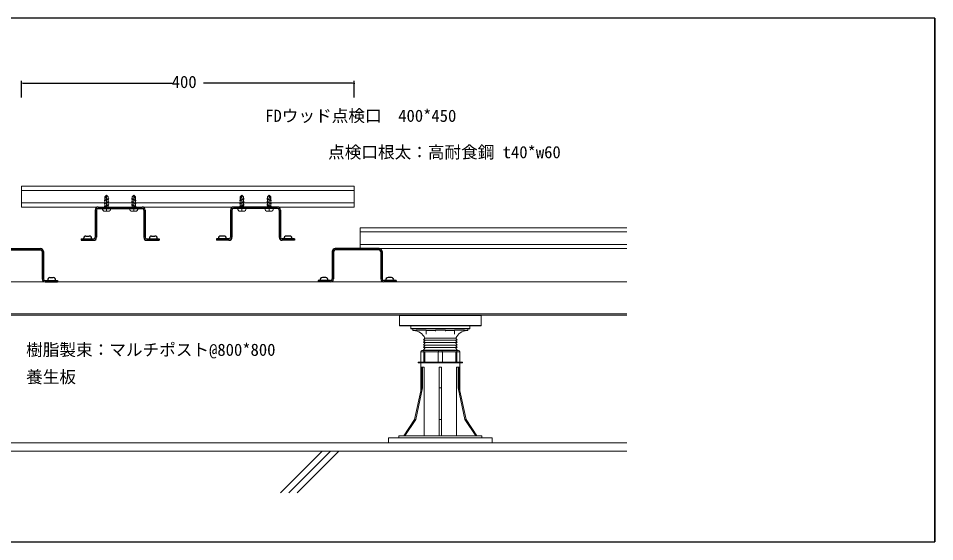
# Model space of a CAD drawing. Units: millimetres, scale not verified. Extents: x -900 to 900, y -315 to 315.
# Drawn here: x -202 to 900, y -315 to 315 of the extents above; entities that cross this region are included whole.
import ezdxf
from ezdxf.enums import TextEntityAlignment as Align

# ---------------------------------------------------------------- set-up
doc = ezdxf.new("R2010")
doc.units = ezdxf.units.MM
doc.header["$LTSCALE"] = 0.5
for name, color, linetype, lineweight in [('0-0_0', 7, 'Continuous', 20), ('0-E_DECKM', 7, 'Continuous', 18), ('0-F_HATCH', 7, 'Continuous', 18), ('1-0_KUTAI', 7, 'Continuous', 18), ('1-1_BOUSUI', 7, 'Continuous', 18), ('1-2_deck', 7, 'Continuous', 18), ('1-3_本体', 7, 'Continuous', 18), ('1-4_00neda', 7, 'Continuous', 18), ('3-5_110ビス', 7, 'Continuous', 18), ('3-6__1-0_', 4, 'Continuous', 30), ('3-7_096', 4, 'Continuous', 30), ('3-8_MOJI', 4, 'Continuous', 30)]:
    doc.layers.add(name, color=color, linetype=linetype, lineweight=lineweight)
doc.styles.add('ＭＳ ゴシック', font='')
doc.styles.get('ＭＳ ゴシック').set_extended_font_data('MS Gothic')

msp = doc.modelspace()

# ---------------------------------------------------------------- linework, layer by layer
at = {"layer": '0-0_0'}
for p, q in [((-198.375, 236.4682), (-197.375, 236.4682)), ((-196.875, 236.4682), (-195.875, 236.4682)), ((201.125, 236.4682), (200.125, 236.4682)), ((202.625, 236.4682), (201.625, 236.4682))]:
    msp.add_line(p, q, dxfattribs=at)
for centre, start, end in [((-197.875, 236.4682), 0, 180), ((202.125, 236.4682), 180, 0)]:
    msp.add_arc(centre, 0.5, start, end, dxfattribs=at)
at = {"layer": '0-E_DECKM'}
for p, q in [((202.125, 107.7352), (-197.875, 107.7352)), ((202.125, 92.7352), (-197.875, 92.7352)), ((529.9366, 57.7352), (209.2499, 57.7352)), ((529.9366, 42.7352), (209.2499, 42.7352))]:
    msp.add_line(p, q, dxfattribs=at)
at = {"layer": '0-F_HATCH'}
for p, q in [((113.6884, -255.765), (163.6884, -205.765)), ((123.6884, -255.765), (173.6884, -205.765)), ((133.6884, -255.765), (183.6884, -205.765))]:
    msp.add_line(p, q, dxfattribs=at)
at = {"layer": '1-0_KUTAI'}
msp.add_line((529.9366, -205.765), (-529.9366, -205.765), dxfattribs=at)
at = {"layer": '1-1_BOUSUI'}
msp.add_line((529.9366, -195.765), (-529.9366, -195.765), dxfattribs=at)
msp.add_lwpolyline([(243.1874, -195.765), (368.1874, -195.765), (368.1874, -189.765), (243.1874, -189.765)], close=True, dxfattribs=at)
at = {"layer": '1-2_deck'}
msp.add_lwpolyline([(-197.875, 87.7352), (202.125, 87.7352), (202.125, 112.7352), (-197.875, 112.7352)], close=True, dxfattribs=at)
msp.add_lwpolyline([(529.9366, 37.7352), (209.2499, 37.7352), (209.2499, 62.7352), (529.9366, 62.7352)], dxfattribs=at)
at = {"layer": '1-3_本体'}
for p, q in [((354.6874, -42.765), (256.6874, -42.765)), ((256.6874, -42.765), (256.6874, -54.765)), ((257.1874, -42.265), (354.1874, -42.265)), ((354.6874, -54.765), (354.6874, -42.765)), ((256.6874, -54.765), (354.6874, -54.765)), ((354.1874, -55.265), (257.1874, -55.265)), ((270.1874, -55.265), (270.1874, -58.265)), ((270.1874, -58.265), (341.1874, -58.265)), ((270.6874, -58.765), (340.6874, -58.765)), ((272.6874, -58.765), (272.6874, -60.765)), ((276.6078, -60.765), (272.6874, -60.765)), ((288.6078, -60.265), (276.6078, -60.265)), ((276.6078, -60.765), (276.6078, -60.265)), ((288.6078, -60.765), (288.6078, -60.265)), ((288.6078, -60.7548), (288.6078, -65.3277)), ((288.6078, -60.765), (299.6874, -60.765)), ((299.6874, -60.7549), (299.6874, -61.6588)), ((311.6874, -60.765), (311.6874, -60.265)), ((311.6874, -61.6588), (311.6874, -60.7549)), ((311.6874, -60.765), (322.767, -60.765)), ((334.767, -60.265), (322.767, -60.265)), ((322.767, -60.765), (322.767, -60.265)), ((322.767, -65.3277), (322.767, -60.7548)), ((334.767, -60.765), (334.767, -60.265)), ((334.767, -60.765), (338.6874, -60.765)), ((338.6874, -60.765), (338.6874, -58.765)), ((341.1874, -58.265), (341.1874, -55.265)), ((287.033, -69.8557), (285.5874, -72.265)), ((287.3874, -72.265), (285.5874, -75.265)), ((285.5874, -72.265), (325.7874, -72.265)), ((287.3874, -75.265), (285.5874, -78.265)), ((285.5874, -75.265), (325.7874, -75.265)), ((287.033, -69.8557), (324.3418, -69.8557)), ((325.7874, -75.265), (323.9874, -72.265)), ((325.7874, -78.265), (323.9874, -75.265)), ((325.7874, -72.265), (324.3418, -69.8557)), ((285.9362, -86.265), (282.1862, -86.265)), ((282.1862, -86.265), (282.1862, -98.765)), ((284.1864, -84.765), (283.6864, -84.765)), ((286.3712, -84.765), (283.9374, -84.765)), ((284.1864, -84.765), (286.3714, -84.765)), ((287.3874, -78.265), (285.5874, -81.265)), ((285.5874, -78.265), (325.7874, -78.265)), ((287.3874, -81.265), (285.5874, -84.265)), ((285.5874, -81.265), (325.7874, -81.265)), ((285.5874, -84.265), (325.7874, -84.265)), ((285.9362, -86.265), (285.9362, -98.765)), ((286.919, -86.265), (285.9362, -86.265)), ((303.1873, -86.265), (286.919, -86.265)), ((286.919, -86.265), (286.919, -98.765)), ((287.3874, -84.265), (287.0874, -84.765)), ((287.3712, -84.765), (304.6873, -84.765)), ((308.1872, -86.265), (303.1872, -86.265)), ((303.1872, -86.265), (303.1872, -98.765)), ((304.6872, -84.765), (306.6872, -84.765)), ((306.6872, -84.765), (324.0035, -84.765)), ((308.1872, -86.265), (308.1872, -98.765)), ((324.4557, -86.265), (308.1872, -86.265)), ((325.7874, -81.265), (323.9874, -78.265)), ((325.7874, -84.265), (323.9874, -81.265)), ((324.2874, -84.765), (323.9874, -84.265)), ((324.0035, -84.765), (326.1884, -84.765)), ((324.4557, -86.265), (324.4557, -98.765)), ((325.0035, -84.765), (327.4374, -84.765)), ((325.0036, -84.765), (327.1886, -84.765)), ((325.4384, -86.265), (325.4384, -98.765)), ((326.1884, -84.765), (327.6884, -84.765)), ((327.6886, -84.765), (327.1886, -84.765)), ((329.1884, -98.765), (329.1884, -86.265)), ((329.1886, -98.765), (329.1886, -86.265)), ((278.9374, -98.765), (282.5211, -98.765)), ((278.9374, -98.765), (278.9374, -99.765)), ((305.6872, -98.765), (282.5211, -98.765)), ((328.8535, -98.765), (305.6872, -98.765)), ((332.4374, -98.765), (328.8535, -98.765)), ((332.4374, -99.765), (332.4374, -98.765)), ((278.9374, -99.765), (332.4374, -99.765)), ((282.1874, -99.765), (282.1874, -133.0153)), ((282.892, -104.765), (282.892, -129.765)), ((284.392, -104.765), (282.892, -104.765)), ((284.392, -104.765), (286.1273, -104.765)), ((284.392, -129.765), (284.392, -104.765)), ((286.1273, -104.765), (286.1273, -187.265)), ((304.1874, -104.765), (304.1874, -129.765)), ((307.1874, -104.765), (304.1874, -104.765)), ((307.1874, -129.765), (307.1874, -104.765)), ((325.2475, -104.765), (325.2475, -187.265)), ((325.2475, -104.765), (326.9828, -104.765)), ((328.4828, -104.765), (326.9828, -104.765)), ((326.9828, -104.765), (326.9828, -129.765)), ((328.4828, -129.765), (328.4828, -104.765)), ((329.1874, -133.0153), (329.1874, -99.765)), ((282.892, -129.765), (274.6544, -167.765)), ((276.1544, -167.765), (284.392, -129.765)), ((284.392, -129.765), (282.892, -129.765)), ((304.1874, -129.765), (304.1874, -167.765)), ((307.1874, -129.765), (304.1874, -129.765)), ((307.1874, -167.765), (307.1874, -129.765)), ((326.9828, -129.765), (335.2205, -167.765)), ((328.4828, -129.765), (326.9828, -129.765)), ((336.7205, -167.765), (328.4828, -129.765)), ((274.6544, -167.765), (261.6748, -187.265)), ((304.1874, -167.765), (304.1874, -187.265)), ((307.1874, -167.765), (304.1874, -167.765)), ((307.1874, -187.265), (307.1874, -167.765)), ((335.2205, -167.765), (348.2, -187.265)), ((336.7205, -167.765), (335.2205, -167.765)), ((349.7, -187.265), (336.7205, -167.765)), ((255.6874, -187.265), (255.6874, -189.765)), ((255.6874, -187.265), (355.6874, -187.265)), ((355.6874, -189.765), (355.6874, -187.265)), ((255.6874, -189.765), (355.6874, -189.765))]:
    msp.add_line(p, q, dxfattribs=at)
for points in [[(299.6874, -60.765), (299.6874, -60.265), (311.6874, -60.265)], [(283.6862, -84.765), (285.1862, -84.765), (287.3712, -84.765)], [(329.1884, -86.265), (325.4384, -86.265), (324.4557, -86.265)], [(263.1748, -187.265), (276.1544, -167.765), (274.6544, -167.765)]]:
    msp.add_lwpolyline(points, dxfattribs=at)
for centre, radius, start, end in [((257.1874, -42.765), 0.5, 90, 180), ((354.1874, -42.765), 0.5, 0, 90), ((257.1874, -54.765), 0.5, 180, 270), ((354.1874, -54.765), 0.5, 270, 0), ((270.6874, -58.265), 0.5, 180, 270), ((273.2417, -75.7548), 15, 23.15819, 87.88245), ((338.1332, -75.7548), 15, 92.11755, 156.84181), ((340.6874, -58.265), 0.5, 270, 0), ((283.6862, -86.265), 1.5, 90, 180), ((283.6864, -86.265), 1.5, 90, 95.90178), ((304.6872, -86.265), 1.5, 90, 180), ((306.6872, -86.265), 1.5, 0, 90), ((327.6884, -86.265), 1.5, 0, 90), ((327.6886, -86.265), 1.5, 0, 90)]:
    msp.add_arc(centre, radius, start, end, dxfattribs=at)
for centre, ratio, start_param, end_param in [((285.1862, -86.265), 0.5, 4.71238898, 6.283185307), ((326.1884, -86.265), 0.500025, 0, 1.570796327)]:
    msp.add_ellipse(centre, major_axis=(0, 1.5), ratio=ratio, start_param=start_param, end_param=end_param, dxfattribs=at)
at = {"layer": '1-4_00neda'}
for p, q in [((-529.9366, -2.2648), (529.9366, -2.2648)), ((-529.9366, -40.6648), (529.9366, -40.6648)), ((-529.9366, -42.2648), (529.9366, -42.2648))]:
    msp.add_line(p, q, dxfattribs=at)
at = {"layer": '3-5_110ビス'}
for p, q in [((-97.6501, 100.135), (-95.6501, 102.135)), ((-97.6501, 96.011), (-97.6501, 100.135)), ((-93.6501, 100.135), (-95.6501, 102.135)), ((-95.6501, 82.6064), (-95.6501, 102.135)), ((-93.6501, 97.9415), (-93.6501, 100.135)), ((-64.85, 100.135), (-62.85, 102.135)), ((-64.85, 97.9415), (-64.85, 100.135)), ((-60.85, 100.135), (-62.85, 102.135)), ((-62.85, 82.6064), (-62.85, 102.135)), ((-60.85, 96.011), (-60.85, 100.135)), ((65.0999, 100.135), (67.0999, 102.135)), ((65.0999, 96.011), (65.0999, 100.135)), ((69.0999, 100.135), (67.0999, 102.135)), ((67.0999, 82.6064), (67.0999, 102.135)), ((69.0999, 97.9415), (69.0999, 100.135)), ((97.9, 100.135), (99.9, 102.135)), ((97.9, 97.9415), (97.9, 100.135)), ((101.9, 100.135), (99.9, 102.135)), ((99.9, 82.6064), (99.9, 102.135)), ((101.9, 96.011), (101.9, 100.135)), ((-98.5592, 95.5722), (-92.741, 97.3904)), ((-98.5592, 91.9358), (-92.741, 93.754)), ((-93.6501, 90.6688), (-98.5592, 88.2995)), ((-98.5592, 88.2995), (-92.741, 90.1176)), ((-98.5592, 88.2995), (-97.6501, 87.7483)), ((-97.6501, 95.0211), (-97.6501, 92.3942)), ((-97.6501, 91.3847), (-97.6501, 88.7578)), ((-97.6501, 87.7483), (-92.741, 90.1176)), ((-93.6501, 96.9292), (-93.6501, 94.3051)), ((-93.6501, 93.2928), (-93.6501, 90.6688)), ((-92.741, 90.1176), (-93.6501, 90.6688)), ((-93.6501, 89.6564), (-93.6501, 87.0324)), ((-59.9409, 95.5722), (-65.7591, 97.3904)), ((-59.9409, 91.9358), (-65.7591, 93.754)), ((-65.7591, 90.1176), (-64.85, 90.6688)), ((-59.9409, 88.2995), (-65.7591, 90.1176)), ((-60.85, 87.7483), (-65.7591, 90.1176)), ((-64.85, 96.9292), (-64.85, 94.3051)), ((-64.85, 93.2928), (-64.85, 90.6688)), ((-64.85, 90.6688), (-59.9409, 88.2995)), ((-64.85, 89.6564), (-64.85, 87.0324)), ((-60.85, 95.0211), (-60.85, 92.3942)), ((-60.85, 91.3847), (-60.85, 88.7578)), ((-59.9409, 88.2995), (-60.85, 87.7483)), ((64.1908, 95.5722), (70.009, 97.3904)), ((64.1908, 91.9358), (70.009, 93.754)), ((69.0999, 90.6688), (64.1908, 88.2995)), ((64.1908, 88.2995), (70.009, 90.1176)), ((64.1908, 88.2995), (65.0999, 87.7483)), ((65.0999, 95.0211), (65.0999, 92.3942)), ((65.0999, 91.3847), (65.0999, 88.7578)), ((65.0999, 87.7483), (70.009, 90.1176)), ((69.0999, 96.9292), (69.0999, 94.3051)), ((69.0999, 93.2928), (69.0999, 90.6688)), ((70.009, 90.1176), (69.0999, 90.6688)), ((69.0999, 89.6564), (69.0999, 87.0324)), ((102.8091, 95.5722), (96.9909, 97.3904)), ((102.8091, 91.9358), (96.9909, 93.754)), ((96.9909, 90.1176), (97.9, 90.6688)), ((102.8091, 88.2995), (96.9909, 90.1176)), ((101.9, 87.7483), (96.9909, 90.1176)), ((97.9, 96.9292), (97.9, 94.3051)), ((97.9, 93.2928), (97.9, 90.6688)), ((97.9, 90.6688), (102.8091, 88.2995)), ((97.9, 89.6564), (97.9, 87.0324)), ((101.9, 95.0211), (101.9, 92.3942)), ((101.9, 91.3847), (101.9, 88.7578)), ((102.8091, 88.2995), (101.9, 87.7483)), ((-97.6858, 82.6064), (-93.6144, 82.6064)), ((-97.6501, 87.7483), (-97.6501, 86.135)), ((-93.849, 86.135), (-92.741, 86.4813)), ((-64.6511, 86.135), (-65.7591, 86.4813)), ((-60.8143, 82.6064), (-64.8857, 82.6064)), ((-60.85, 87.7483), (-60.85, 86.135)), ((65.0642, 82.6064), (69.1356, 82.6064)), ((65.0999, 87.7483), (65.0999, 86.135)), ((68.901, 86.135), (70.009, 86.4813)), ((98.0989, 86.135), (96.9909, 86.4813)), ((101.9357, 82.6064), (97.8643, 82.6064)), ((101.9, 87.7483), (101.9, 86.135))]:
    msp.add_line(p, q, dxfattribs=at)
for points in [[(-98.5592, 95.5722), (-97.6501, 95.0211), (-92.741, 97.3904), (-93.6501, 97.9415)], [(-98.5592, 91.9358), (-97.6501, 91.3847), (-92.741, 93.754), (-93.6501, 94.3051)], [(-59.9409, 95.5722), (-60.85, 95.0211), (-65.7591, 97.3904), (-64.85, 97.9415)], [(-59.9409, 91.9358), (-60.85, 91.3847), (-65.7591, 93.754), (-64.85, 94.3051)], [(64.1908, 95.5722), (65.0999, 95.0211), (70.009, 97.3904), (69.0999, 97.9415)], [(64.1908, 91.9358), (65.0999, 91.3847), (70.009, 93.754), (69.0999, 94.3051)], [(102.8091, 95.5722), (101.9, 95.0211), (96.9909, 97.3904), (97.9, 97.9415)], [(102.8091, 91.9358), (101.9, 91.3847), (96.9909, 93.754), (97.9, 94.3051)]]:
    msp.add_lwpolyline(points, close=True, dxfattribs=at)
for points in [[(-93.4584, 86.135), (-92.741, 86.4813), (-93.6501, 87.0324), (-95.5094, 86.135)], [(-65.0417, 86.135), (-65.7591, 86.4813), (-64.85, 87.0324), (-62.9907, 86.135)], [(69.2916, 86.135), (70.009, 86.4813), (69.0999, 87.0324), (67.2406, 86.135)], [(97.7083, 86.135), (96.9909, 86.4813), (97.9, 87.0324), (99.7593, 86.135)]]:
    msp.add_lwpolyline(points, dxfattribs=at)
for centre, radius, start, end in [((-82.9777, 94.6033), 14.7417, 149.27524, 174.44392), ((-75.5224, 94.6033), 14.7417, 5.55608, 30.72476), ((79.7723, 94.6033), 14.7417, 149.27524, 174.44392), ((87.2276, 94.6033), 14.7417, 5.55608, 30.72476), ((-97.6858, 85.3207), 2.7143, 162.5424, 270), ((-93.6144, 85.3207), 2.7143, 270, 17.4576), ((-64.8857, 85.3207), 2.7143, 162.5424, 270), ((-60.8143, 85.3207), 2.7143, 270, 17.4576), ((65.0642, 85.3207), 2.7143, 162.5424, 270), ((69.1356, 85.3207), 2.7143, 270, 17.4576), ((97.8643, 85.3207), 2.7143, 162.5424, 270), ((101.9357, 85.3207), 2.7143, 270, 17.4576)]:
    msp.add_arc(centre, radius, start, end, dxfattribs=at)
at = {"layer": '3-6__1-0_'}
for p, q in [((-109.2501, 84.135), (-109.2501, 51.3352)), ((-107.6501, 84.135), (-107.6501, 51.3352)), ((-105.65, 87.7352), (-52.8501, 87.7352)), ((-105.65, 86.135), (-52.8501, 86.135)), ((-50.85, 84.135), (-50.85, 51.3352)), ((-49.25, 84.135), (-49.25, 51.3352)), ((53.4999, 84.135), (53.4999, 51.3352)), ((55.0999, 84.135), (55.0999, 51.3352)), ((109.8999, 87.7352), (57.1, 87.7352)), ((109.8999, 86.135), (57.1, 86.135)), ((111.9, 84.135), (111.9, 51.3352)), ((113.5, 84.135), (113.5, 51.3352)), ((-126.25, 49.3352), (-111.25, 49.3352)), ((-126.25, 49.3352), (-126.25, 47.735)), ((-126.25, 47.735), (-111.25, 47.735)), ((-123.0845, 49.3352), (-113.8346, 49.3352)), ((-120.4952, 52.8637), (-116.4238, 52.8637)), ((-47.2501, 49.3352), (-32.25, 49.3352)), ((-47.2501, 47.735), (-32.25, 47.735)), ((-44.0845, 49.3352), (-34.8346, 49.3352)), ((-41.4952, 52.8637), (-37.4238, 52.8637)), ((-32.25, 49.3352), (-32.25, 47.735)), ((51.5, 49.3352), (36.5, 49.3352)), ((36.5, 49.3352), (36.5, 47.735)), ((51.5, 47.735), (36.5, 47.735)), ((48.3344, 49.3352), (39.0845, 49.3352)), ((45.7452, 52.8637), (41.6737, 52.8637)), ((130.5, 49.3352), (115.4999, 49.3352)), ((130.5, 47.735), (115.4999, 47.735)), ((127.3344, 49.3352), (118.0845, 49.3352)), ((124.7452, 52.8637), (120.6737, 52.8637)), ((130.5, 49.3352), (130.5, 47.735)), ((-227.8375, 37.7352), (-175.0375, 37.7352)), ((-227.8375, 36.135), (-175.0375, 36.135)), ((-173.0375, 34.135), (-173.0375, 1.3352)), ((-171.4375, 34.135), (-171.4375, 1.3352)), ((175.6874, 34.135), (175.6874, 1.3352)), ((177.2874, 34.135), (177.2874, 1.3352)), ((232.0874, 37.7352), (179.2874, 37.7352)), ((232.0874, 36.135), (179.2874, 36.135)), ((234.0874, 34.135), (234.0874, 1.3352)), ((235.6874, 34.135), (235.6874, 1.3352)), ((-163.6827, 2.8637), (-159.6112, 2.8637)), ((167.9326, 2.8637), (163.8612, 2.8637)), ((246.9326, 2.8637), (242.8611, 2.8637)), ((-169.4375, -0.6648), (-154.4375, -0.6648)), ((-169.4375, -2.265), (-154.4375, -2.265)), ((-166.2719, -0.6648), (-157.022, -0.6648)), ((-154.4375, -0.6648), (-154.4375, -2.265)), ((173.6874, -0.6648), (158.6874, -0.6648)), ((158.6874, -0.6648), (158.6874, -2.265)), ((173.6874, -2.265), (158.6874, -2.265)), ((170.5218, -0.6648), (161.2719, -0.6648)), ((252.6874, -0.6648), (237.6874, -0.6648)), ((252.6874, -2.265), (237.6874, -2.265)), ((249.5218, -0.6648), (240.2719, -0.6648)), ((252.6874, -0.6648), (252.6874, -2.265))]:
    msp.add_line(p, q, dxfattribs=at)
for centre, radius, start, end in [((-105.65, 84.135), 3.6, 90, 180), ((-105.65, 84.135), 2, 90, 180), ((-52.8501, 84.135), 3.6, 0, 90), ((-52.8501, 84.135), 2, 0, 90), ((57.1, 84.135), 3.6, 90, 180), ((57.1, 84.135), 2, 90, 180), ((109.8999, 84.135), 3.6, 0, 90), ((109.8999, 84.135), 2, 0, 90), ((-120.4952, 50.1494), 2.7143, 89.99998, 197.4576), ((-116.4238, 50.1494), 2.7143, 342.54239, 89.99998), ((-111.25, 51.3352), 2, 270, 0), ((-111.25, 51.3352), 3.6, 270, 0), ((-47.2501, 51.3352), 3.6, 180, 270), ((-47.2501, 51.3352), 2, 180, 270), ((-41.4952, 50.1494), 2.7143, 89.99998, 197.4576), ((-37.4238, 50.1494), 2.7143, 342.54239, 89.99998), ((41.6737, 50.1494), 2.7143, 90.00002, 197.45761), ((45.7452, 50.1494), 2.7143, 342.5424, 90.00002), ((51.5, 51.3352), 2, 270, 0), ((51.5, 51.3352), 3.6, 270, 0), ((115.4999, 51.3352), 3.6, 180, 270), ((115.4999, 51.3352), 2, 180, 270), ((120.6737, 50.1494), 2.7143, 90.00002, 197.45761), ((124.7452, 50.1494), 2.7143, 342.5424, 90.00002), ((-175.0375, 34.135), 3.6, 0, 90), ((-175.0375, 34.135), 2, 0, 90), ((179.2874, 34.135), 3.6, 90, 180), ((179.2874, 34.135), 2, 90, 180), ((232.0874, 34.135), 3.6, 0, 90), ((232.0874, 34.135), 2, 0, 90), ((-169.4375, 1.3352), 3.6, 180, 270), ((-169.4375, 1.3352), 2, 180, 270), ((-163.6827, 0.1494), 2.7143, 89.99998, 197.4576), ((-159.6112, 0.1494), 2.7143, 342.54239, 89.99998), ((163.8612, 0.1494), 2.7143, 90.00002, 197.45761), ((167.9326, 0.1494), 2.7143, 342.5424, 90.00002), ((173.6874, 1.3352), 2, 270, 0), ((173.6874, 1.3352), 3.6, 270, 0), ((237.6874, 1.3352), 3.6, 180, 270), ((237.6874, 1.3352), 2, 180, 270), ((242.8611, 0.1494), 2.7143, 90.00002, 197.45761), ((246.9326, 0.1494), 2.7143, 342.5424, 90.00002)]:
    msp.add_arc(centre, radius, start, end, dxfattribs=at)
at = {"layer": '3-7_096'}
msp.add_line((900, 314.6263), (900, 269.8541), dxfattribs=at)
at = {"layer": '3-8_MOJI'}
for p, q in [((900, 314.6263), (900, -314.6263)), ((-197.875, 219.3827), (-197.875, 239.4682)), ((-195.875, 236.4682), (-16.5437, 236.4682)), ((200.125, 236.4682), (20.7936, 236.4682)), ((202.125, 219.3827), (202.125, 239.4682))]:
    msp.add_line(p, q, dxfattribs=at)
msp.add_lwpolyline([(-900, -314.6263), (900, -314.6263), (900, 314.6263), (-900, 314.6263)], close=True, dxfattribs=at)

# ---------------------------------------------------------------- texts
at = {"layer": '3-6__1-0_', "color": 7, "style": 'ＭＳ ゴシック'}
msp.add_text('FDウッド点検口\u3000400*450', height=14.66, dxfattribs=at).set_placement((95.1377, 185.7723), align=Align.BOTTOM_LEFT)
at = {"layer": '3-8_MOJI', "color": 7, "style": 'ＭＳ ゴシック'}
for s, p in [('400', (-17.2659, 226.4682)), ('点検口根太：高耐食鋼 t40*w60', (170.7045, 142.0041)), ('樹脂製束：マルチポスト@800*800', (-192.312, -95.5747)), ('養生板', (-192.312, -128.2357))]:
    msp.add_text(s, height=14.66, dxfattribs=at).set_placement(p, align=Align.BOTTOM_LEFT)

doc.saveas('drawing.dxf')
